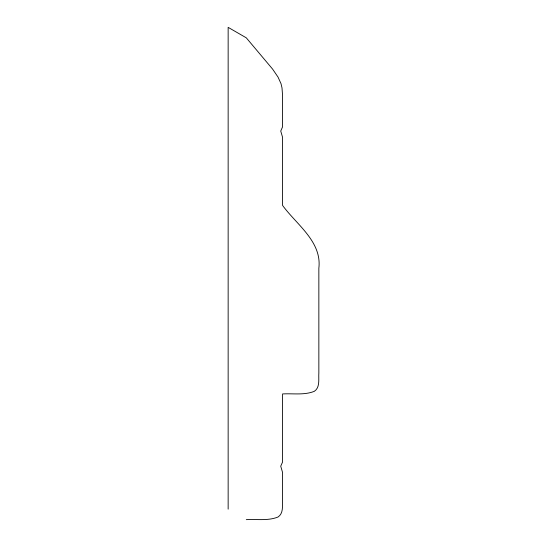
<?xml version="1.0" encoding="UTF-8"?>
<svg xmlns="http://www.w3.org/2000/svg" width="547" height="547" viewBox="0 0 547 547"><rect width="100%" height="100%" fill="white"/><g stroke="black" fill="none" stroke-linecap="round" stroke-linejoin="round"><path stroke-width="0.82" d="M246.287 519.65C256.796 519.028 268.044 521.045 278.033 517.011C283.989 513.065 282.115 504.737 282.573 498.679L282.573 472.492L280.734 466.181L282.573 462.017L282.573 393.943C293.076 393.32 304.323 395.351 314.32 391.324C320.275 387.379 318.395 379.05 318.853 372.992L318.853 268.249C322.053 241.535 296.385 224.496 282.573 205.405L282.573 137.324L280.741 131.034L282.573 126.849L282.532 94.946L282.006 87.903L281.014 83.677L278.033 77.1L272.604 69.113L246.287 37.825L228.147 27.35L228.147 509.154"/></g></svg>
